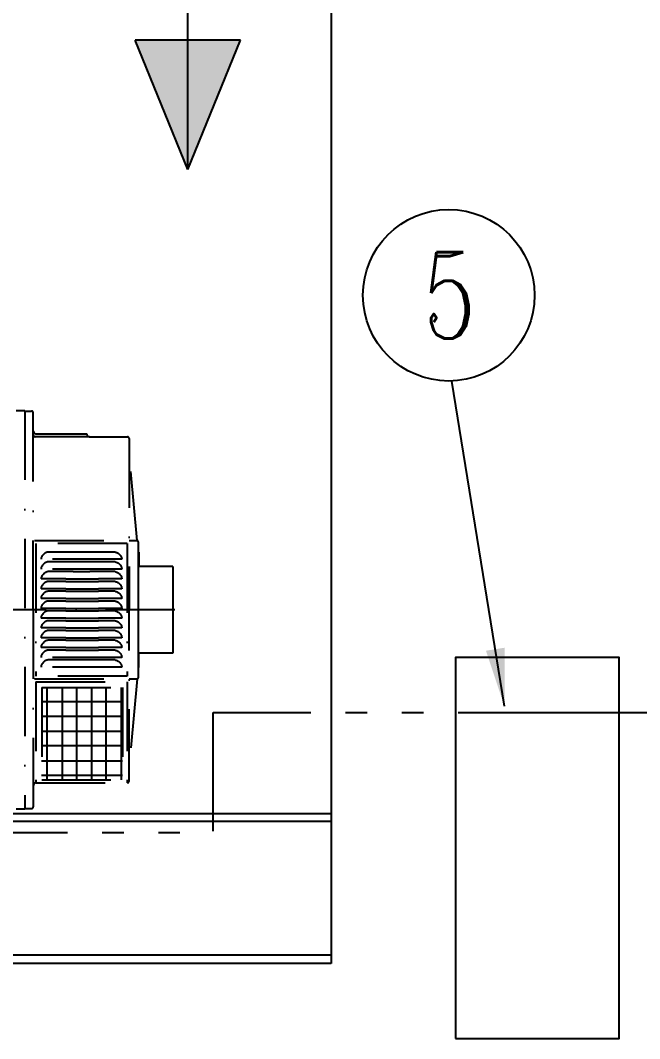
# Model space of a CAD drawing. Extents: x 33214 to 95067, y 8279 to 51908.
# Drawn here: x 44972 to 46046, y 43371 to 45136 of the extents above; entities that cross this region are included whole.
import ezdxf
from ezdxf.enums import TextEntityAlignment as Align

# ---------------------------------------------------------------- set-up
doc = ezdxf.new("R2010")
doc.units = 0
doc.header["$LTSCALE"] = 300
doc.header["$MEASUREMENT"] = 0
for name, pattern in [('DIVIDE2', [0.625, 0.25, -0.125, 0, -0.125, 0, -0.125]), ('PHANTOM', [2.1, 1.25, -0.2, 0.125, -0.2, 0.125, -0.2]), ('SNT-025', [0.74, 0.4, -0.17, 0, -0.17])]:
    doc.linetypes.add(name, pattern=pattern)
for name, color, linetype in [('CO1', 1, 'CONTINUOUS'), ('INNERG-LMEK0', 2, 'CONTINUOUS'), ('KOMP', 1, 'CONTINUOUS'), ('M0CO2', 2, 'CONTINUOUS'), ('OBRYS', 6, 'CONTINUOUS'), ('POSNR', 2, 'CONTINUOUS'), ('Poz', 1, 'CONTINUOUS'), ('S0CO1', 1, 'CONTINUOUS'), ('S0PH1', 1, 'PHANTOM'), ('S0TX1', 1, 'CONTINUOUS')]:
    doc.layers.add(name, color=color, linetype=linetype)
doc.styles.add('LIT2_5', font='Romanc.shx', dxfattribs={"width": 0.85})
doc.styles.get("Standard").update_dxf_attribs({"font": 'txt.shx', "height": 100})
doc.dimstyles.get("Standard").update_dxf_attribs({"dimscale": 100, "dimtxt": 100, "dimasz": 1, "dimexe": 0.05, "dimexo": 0.05, "dimgap": 0.5, "dimtad": 1, "dimdec": 0, "dimdsep": 46, "dimtxsty": 'STANDARD', "dimcen": 1.5, "dimclrd": 1, "dimclre": 1, "dimclrt": 2, "dimadec": 0, "dimazin": 0, "dimtfac": 1, "dimtdec": 0, "dimtmove": 2, "dimatfit": 3, "dimfxl": 1, "dimtolj": 1, "dimarcsym": 0})

# ---------------------------------------------------------------- blocks, each defined once
blk = doc.blocks.new('POS')
at = {"layer": 'POSNR'}
blk.add_circle((0, 0), 148.7, dxfattribs=at)
at = {"layer": 'S0TX1', "linetype": 'Continuous', "style": 'LIT2_5', "width": 0.723514}
blk.add_attdef('POS', text='', height=150, dxfattribs=at).set_placement((1.8, -75.1), align=Align.CENTER)
blk = doc.blocks.new('FUNDAM2')
at = {"layer": 'INNERG-LMEK0'}
for p, q in [((454.1, 1307.5), (6766.8, 1307.5)), ((6766.8, 1307.5), (6766.8, 657.5)), ((6766.8, 1272.5), (-1608.2, 1272.5)), ((6766.8, 692.5), (86, 692.5))]:
    blk.add_line(p, q, dxfattribs=at)
blk.add_lwpolyline([(6754.3, 657.5), (-1595.7, 657.5)], dxfattribs=at)
blk = doc.blocks.new('*X56')
at = {"layer": 'OBRYS', "color": 0}
for p, q in [((194.603058, 147.487442), (194.603058, 163.487442)), ((197.163055, 163.487442), (197.163055, 147.487442)), ((199.723068, 147.487442), (199.723068, 163.487442)), ((202.283066, 163.487442), (202.283066, 147.487442)), ((204.843063, 147.487442), (204.843063, 163.487442)), ((207.403061, 163.487442), (207.403061, 147.487442)), ((193.633057, 161.067444), (207.633057, 161.067444)), ((207.633057, 158.507446), (193.633057, 158.507446)), ((193.633057, 155.947449), (207.633057, 155.947449)), ((207.633057, 153.387451), (193.633057, 153.387451)), ((193.633057, 150.827454), (207.633057, 150.827454)), ((207.633057, 148.267441), (193.633057, 148.267441))]:
    blk.add_line(p, q, dxfattribs=at)
blk = doc.blocks.new('KS_1', base_point=(205.907188, 186.742745))
at = {"layer": 'OBRYS'}
blk.add_lwpolyline([(206.367996, 187.002258), (206.440979, 186.982162), (206.513794, 186.960999), (206.586304, 186.937759), (206.65834, 186.911377), (206.729752, 186.880798), (206.729752, 186.880798), (206.800369, 186.8452), (206.869751, 186.804459), (206.937439, 186.758774), (207.002975, 186.708206), (207.065872, 186.652908), (207.065872, 186.652908), (207.125809, 186.593185), (207.182617, 186.529907), (207.236267, 186.464233), (207.286697, 186.397232), (207.333923, 186.330017), (207.333923, 186.330017), (207.377975, 186.263428), (207.419388, 186.197525), (207.458862, 186.132141), (207.497009, 186.067139), (207.5345, 185.742737)], dxfattribs=at)
blk = doc.blocks.new('KS_2', base_point=(194.240199, 186.742745))
at = {"layer": 'OBRYS'}
blk.add_lwpolyline([(194.701004, 187.002258), (194.628036, 186.982162), (194.555222, 186.960999), (194.482727, 186.937759), (194.41066, 186.911377), (194.339249, 186.880798), (194.339249, 186.880798), (194.268631, 186.8452), (194.199265, 186.804459), (194.131577, 186.758774), (194.06604, 186.708206), (194.003128, 186.652908), (194.003128, 186.652908), (193.943192, 186.593185), (193.886398, 186.529907), (193.832748, 186.464233), (193.782303, 186.397232), (193.735092, 186.330017), (193.735092, 186.330017), (193.69104, 186.263428), (193.649612, 186.197525), (193.610153, 186.132141), (193.572006, 186.067139), (193.5345, 185.742737)], dxfattribs=at)
blk = doc.blocks.new('KS_3', base_point=(205.907188, 178.242745))
at = {"layer": 'OBRYS'}
blk.add_lwpolyline([(206.367996, 178.502258), (206.440979, 178.482162), (206.513794, 178.460999), (206.586304, 178.437759), (206.65834, 178.411377), (206.729752, 178.380798), (206.729752, 178.380798), (206.800369, 178.3452), (206.869751, 178.304459), (206.937439, 178.258774), (207.002975, 178.208206), (207.065872, 178.152908), (207.065872, 178.152908), (207.125809, 178.093185), (207.182617, 178.029907), (207.236267, 177.964233), (207.286697, 177.897232), (207.333923, 177.830017), (207.333923, 177.830017), (207.377975, 177.763428), (207.419388, 177.697525), (207.458862, 177.632141), (207.497009, 177.567139), (207.5345, 177.242737)], dxfattribs=at)
blk = doc.blocks.new('KS_4', base_point=(194.240199, 178.242745))
at = {"layer": 'OBRYS'}
blk.add_lwpolyline([(194.701004, 178.502258), (194.628036, 178.482162), (194.555222, 178.460999), (194.482727, 178.437759), (194.41066, 178.411377), (194.339249, 178.380798), (194.339249, 178.380798), (194.268631, 178.3452), (194.199265, 178.304459), (194.131577, 178.258774), (194.06604, 178.208206), (194.003128, 178.152908), (194.003128, 178.152908), (193.943192, 178.093185), (193.886398, 178.029907), (193.832748, 177.964233), (193.782303, 177.897232), (193.735092, 177.830017), (193.735092, 177.830017), (193.69104, 177.763428), (193.649612, 177.697525), (193.610153, 177.632141), (193.572006, 177.567139), (193.5345, 177.242737)], dxfattribs=at)
blk = doc.blocks.new('KS_5', base_point=(205.907188, 185.042745))
at = {"layer": 'OBRYS'}
blk.add_lwpolyline([(206.367996, 185.302261), (206.440979, 185.282166), (206.513794, 185.261002), (206.586304, 185.237747), (206.65834, 185.211365), (206.729752, 185.180786), (206.729752, 185.180786), (206.800369, 185.145203), (206.869751, 185.104477), (206.937439, 185.058777), (207.002975, 185.008224), (207.065872, 184.952927), (207.065872, 184.952927), (207.125809, 184.893188), (207.182617, 184.82991), (207.236267, 184.764236), (207.286697, 184.69725), (207.333923, 184.630005), (207.333923, 184.630005), (207.377975, 184.563416), (207.419388, 184.497543), (207.458862, 184.432144), (207.497009, 184.367126), (207.5345, 184.042725)], dxfattribs=at)
blk = doc.blocks.new('KS_6', base_point=(194.240199, 185.042745))
at = {"layer": 'OBRYS'}
blk.add_lwpolyline([(194.701004, 185.302261), (194.628036, 185.282166), (194.555222, 185.261002), (194.482727, 185.237747), (194.41066, 185.211365), (194.339249, 185.180786), (194.339249, 185.180786), (194.268631, 185.145203), (194.199265, 185.104477), (194.131577, 185.058777), (194.06604, 185.008224), (194.003128, 184.952927), (194.003128, 184.952927), (193.943192, 184.893188), (193.886398, 184.82991), (193.832748, 184.764236), (193.782303, 184.69725), (193.735092, 184.630005), (193.735092, 184.630005), (193.69104, 184.563416), (193.649612, 184.497543), (193.610153, 184.432144), (193.572006, 184.367126), (193.5345, 184.042725)], dxfattribs=at)
blk = doc.blocks.new('KS_7', base_point=(205.907188, 183.342745))
at = {"layer": 'OBRYS'}
blk.add_lwpolyline([(206.367996, 183.60228), (206.440979, 183.582153), (206.513794, 183.56102), (206.586304, 183.537766), (206.65834, 183.511368), (206.729752, 183.480789), (206.729752, 183.480789), (206.800369, 183.44519), (206.869751, 183.40448), (206.937439, 183.358765), (207.002975, 183.308228), (207.065872, 183.25293), (207.065872, 183.25293), (207.125809, 183.193176), (207.182617, 183.129929), (207.236267, 183.064255), (207.286697, 182.997253), (207.333923, 182.929993), (207.333923, 182.929993), (207.377975, 182.863419), (207.419388, 182.797531), (207.458862, 182.732162), (207.497009, 182.667114), (207.5345, 182.342728)], dxfattribs=at)
blk = doc.blocks.new('KS_8', base_point=(194.240199, 183.342745))
at = {"layer": 'OBRYS'}
blk.add_lwpolyline([(194.701004, 183.60228), (194.628036, 183.582153), (194.555222, 183.56102), (194.482727, 183.537766), (194.41066, 183.511368), (194.339249, 183.480789), (194.339249, 183.480789), (194.268631, 183.44519), (194.199265, 183.40448), (194.131577, 183.358765), (194.06604, 183.308228), (194.003128, 183.25293), (194.003128, 183.25293), (193.943192, 183.193176), (193.886398, 183.129929), (193.832748, 183.064255), (193.782303, 182.997253), (193.735092, 182.929993), (193.735092, 182.929993), (193.69104, 182.863419), (193.649612, 182.797531), (193.610153, 182.732162), (193.572006, 182.667114), (193.5345, 182.342728)], dxfattribs=at)
blk = doc.blocks.new('KS_9', base_point=(205.907188, 181.642745))
at = {"layer": 'OBRYS'}
blk.add_lwpolyline([(206.367996, 181.902283), (206.440979, 181.882156), (206.513794, 181.861008), (206.586304, 181.837769), (206.65834, 181.811386), (206.729752, 181.780807), (206.729752, 181.780807), (206.800369, 181.745178), (206.869751, 181.704468), (206.937439, 181.658768), (207.002975, 181.608215), (207.065872, 181.552917), (207.065872, 181.552917), (207.125809, 181.493164), (207.182617, 181.429932), (207.236267, 181.364258), (207.286697, 181.297241), (207.333923, 181.229996), (207.333923, 181.229996), (207.377975, 181.163437), (207.419388, 181.097534), (207.458862, 181.032166), (207.497009, 180.967117), (207.5345, 180.642746)], dxfattribs=at)
blk = doc.blocks.new('KS_10', base_point=(194.240199, 181.642745))
at = {"layer": 'OBRYS'}
blk.add_lwpolyline([(194.701004, 181.902283), (194.628036, 181.882156), (194.555222, 181.861008), (194.482727, 181.837769), (194.41066, 181.811386), (194.339249, 181.780807), (194.339249, 181.780807), (194.268631, 181.745178), (194.199265, 181.704468), (194.131577, 181.658768), (194.06604, 181.608215), (194.003128, 181.552917), (194.003128, 181.552917), (193.943192, 181.493164), (193.886398, 181.429932), (193.832748, 181.364258), (193.782303, 181.297241), (193.735092, 181.229996), (193.735092, 181.229996), (193.69104, 181.163437), (193.649612, 181.097534), (193.610153, 181.032166), (193.572006, 180.967117), (193.5345, 180.642746)], dxfattribs=at)
blk = doc.blocks.new('KS_11', base_point=(205.907188, 179.942745))
at = {"layer": 'OBRYS'}
blk.add_lwpolyline([(206.367996, 180.202271), (206.440979, 180.182175), (206.513794, 180.161011), (206.586304, 180.137756), (206.65834, 180.111374), (206.729752, 180.080811), (206.729752, 180.080811), (206.800369, 180.045181), (206.869751, 180.004471), (206.937439, 179.958786), (207.002975, 179.908203), (207.065872, 179.852905), (207.065872, 179.852905), (207.125809, 179.793167), (207.182617, 179.729919), (207.236267, 179.664246), (207.286697, 179.597229), (207.333923, 179.530014), (207.333923, 179.530014), (207.377975, 179.463425), (207.419388, 179.397522), (207.458862, 179.332153), (207.497009, 179.267136), (207.5345, 178.942749)], dxfattribs=at)
blk = doc.blocks.new('KS_12', base_point=(194.240199, 179.942745))
at = {"layer": 'OBRYS'}
blk.add_lwpolyline([(194.701004, 180.202271), (194.628036, 180.182175), (194.555222, 180.161011), (194.482727, 180.137756), (194.41066, 180.111374), (194.339249, 180.080811), (194.339249, 180.080811), (194.268631, 180.045181), (194.199265, 180.004471), (194.131577, 179.958786), (194.06604, 179.908203), (194.003128, 179.852905), (194.003128, 179.852905), (193.943192, 179.793167), (193.886398, 179.729919), (193.832748, 179.664246), (193.782303, 179.597229), (193.735092, 179.530014), (193.735092, 179.530014), (193.69104, 179.463425), (193.649612, 179.397522), (193.610153, 179.332153), (193.572006, 179.267136), (193.5345, 178.942749)], dxfattribs=at)
blk = doc.blocks.new('KS_13', base_point=(205.907188, 176.542745))
at = {"layer": 'OBRYS'}
blk.add_lwpolyline([(206.367996, 176.802261), (206.440979, 176.782166), (206.513794, 176.761002), (206.586304, 176.737747), (206.65834, 176.711365), (206.729752, 176.680786), (206.729752, 176.680786), (206.800369, 176.645203), (206.869751, 176.604477), (206.937439, 176.558777), (207.002975, 176.508224), (207.065872, 176.452927), (207.065872, 176.452927), (207.125809, 176.393188), (207.182617, 176.32991), (207.236267, 176.264236), (207.286697, 176.19725), (207.333923, 176.130005), (207.333923, 176.130005), (207.377975, 176.063416), (207.419388, 175.997543), (207.458862, 175.932144), (207.497009, 175.867126), (207.5345, 175.542725)], dxfattribs=at)
blk = doc.blocks.new('KS_14', base_point=(194.240199, 176.542745))
at = {"layer": 'OBRYS'}
blk.add_lwpolyline([(194.701004, 176.802261), (194.628036, 176.782166), (194.555222, 176.761002), (194.482727, 176.737747), (194.41066, 176.711365), (194.339249, 176.680786), (194.339249, 176.680786), (194.268631, 176.645203), (194.199265, 176.604477), (194.131577, 176.558777), (194.06604, 176.508224), (194.003128, 176.452927), (194.003128, 176.452927), (193.943192, 176.393188), (193.886398, 176.32991), (193.832748, 176.264236), (193.782303, 176.19725), (193.735092, 176.130005), (193.735092, 176.130005), (193.69104, 176.063416), (193.649612, 175.997543), (193.610153, 175.932144), (193.572006, 175.867126), (193.5345, 175.542725)], dxfattribs=at)
blk = doc.blocks.new('KS_15', base_point=(205.907188, 174.842745))
at = {"layer": 'OBRYS'}
blk.add_lwpolyline([(206.367996, 175.10228), (206.440979, 175.082153), (206.513794, 175.06102), (206.586304, 175.037766), (206.65834, 175.011368), (206.729752, 174.980789), (206.729752, 174.980789), (206.800369, 174.94519), (206.869751, 174.90448), (206.937439, 174.858765), (207.002975, 174.808228), (207.065872, 174.75293), (207.065872, 174.75293), (207.125809, 174.693176), (207.182617, 174.629929), (207.236267, 174.564255), (207.286697, 174.497253), (207.333923, 174.429993), (207.333923, 174.429993), (207.377975, 174.363419), (207.419388, 174.297531), (207.458862, 174.232162), (207.497009, 174.167114), (207.5345, 173.842728)], dxfattribs=at)
blk = doc.blocks.new('KS_16', base_point=(194.240199, 174.842745))
at = {"layer": 'OBRYS'}
blk.add_lwpolyline([(194.701004, 175.10228), (194.628036, 175.082153), (194.555222, 175.06102), (194.482727, 175.037766), (194.41066, 175.011368), (194.339249, 174.980789), (194.339249, 174.980789), (194.268631, 174.94519), (194.199265, 174.90448), (194.131577, 174.858765), (194.06604, 174.808228), (194.003128, 174.75293), (194.003128, 174.75293), (193.943192, 174.693176), (193.886398, 174.629929), (193.832748, 174.564255), (193.782303, 174.497253), (193.735092, 174.429993), (193.735092, 174.429993), (193.69104, 174.363419), (193.649612, 174.297531), (193.610153, 174.232162), (193.572006, 174.167114), (193.5345, 173.842728)], dxfattribs=at)
blk = doc.blocks.new('KS_17', base_point=(205.907188, 173.142745))
at = {"layer": 'OBRYS'}
blk.add_lwpolyline([(206.367996, 173.402283), (206.440979, 173.382156), (206.513794, 173.361008), (206.586304, 173.337769), (206.65834, 173.311386), (206.729752, 173.280807), (206.729752, 173.280807), (206.800369, 173.245178), (206.869751, 173.204468), (206.937439, 173.158768), (207.002975, 173.108215), (207.065872, 173.052917), (207.065872, 173.052917), (207.125809, 172.993164), (207.182617, 172.929932), (207.236267, 172.864258), (207.286697, 172.797241), (207.333923, 172.729996), (207.333923, 172.729996), (207.377975, 172.663437), (207.419388, 172.597534), (207.458862, 172.532166), (207.497009, 172.467117), (207.5345, 172.142746)], dxfattribs=at)
blk = doc.blocks.new('KS_18', base_point=(194.240199, 173.142745))
at = {"layer": 'OBRYS'}
blk.add_lwpolyline([(194.701004, 173.402283), (194.628036, 173.382156), (194.555222, 173.361008), (194.482727, 173.337769), (194.41066, 173.311386), (194.339249, 173.280807), (194.339249, 173.280807), (194.268631, 173.245178), (194.199265, 173.204468), (194.131577, 173.158768), (194.06604, 173.108215), (194.003128, 173.052917), (194.003128, 173.052917), (193.943192, 172.993164), (193.886398, 172.929932), (193.832748, 172.864258), (193.782303, 172.797241), (193.735092, 172.729996), (193.735092, 172.729996), (193.69104, 172.663437), (193.649612, 172.597534), (193.610153, 172.532166), (193.572006, 172.467117), (193.5345, 172.142746)], dxfattribs=at)
blk = doc.blocks.new('KS_19', base_point=(205.907188, 171.442745))
at = {"layer": 'OBRYS'}
blk.add_lwpolyline([(206.367996, 171.702271), (206.440979, 171.682175), (206.513794, 171.661011), (206.586304, 171.637756), (206.65834, 171.611374), (206.729752, 171.580811), (206.729752, 171.580811), (206.800369, 171.545181), (206.869751, 171.504471), (206.937439, 171.458786), (207.002975, 171.408203), (207.065872, 171.352905), (207.065872, 171.352905), (207.125809, 171.293167), (207.182617, 171.229919), (207.236267, 171.164246), (207.286697, 171.097229), (207.333923, 171.030014), (207.333923, 171.030014), (207.377975, 170.963425), (207.419388, 170.897522), (207.458862, 170.832153), (207.497009, 170.767136), (207.5345, 170.442749)], dxfattribs=at)
blk = doc.blocks.new('KS_20', base_point=(194.240199, 171.442745))
at = {"layer": 'OBRYS'}
blk.add_lwpolyline([(194.701004, 171.702271), (194.628036, 171.682175), (194.555222, 171.661011), (194.482727, 171.637756), (194.41066, 171.611374), (194.339249, 171.580811), (194.339249, 171.580811), (194.268631, 171.545181), (194.199265, 171.504471), (194.131577, 171.458786), (194.06604, 171.408203), (194.003128, 171.352905), (194.003128, 171.352905), (193.943192, 171.293167), (193.886398, 171.229919), (193.832748, 171.164246), (193.782303, 171.097229), (193.735092, 171.030014), (193.735092, 171.030014), (193.69104, 170.963425), (193.649612, 170.897522), (193.610153, 170.832153), (193.572006, 170.767136), (193.5345, 170.442749)], dxfattribs=at)
blk = doc.blocks.new('KS_21', base_point=(205.907188, 169.742745))
at = {"layer": 'OBRYS'}
blk.add_lwpolyline([(206.367996, 170.002258), (206.440979, 169.982162), (206.513794, 169.960999), (206.586304, 169.937759), (206.65834, 169.911377), (206.729752, 169.880798), (206.729752, 169.880798), (206.800369, 169.8452), (206.869751, 169.804459), (206.937439, 169.758774), (207.002975, 169.708206), (207.065872, 169.652908), (207.065872, 169.652908), (207.125809, 169.593185), (207.182617, 169.529907), (207.236267, 169.464233), (207.286697, 169.397232), (207.333923, 169.330017), (207.333923, 169.330017), (207.377975, 169.263428), (207.419388, 169.197525), (207.458862, 169.132141), (207.497009, 169.067139), (207.5345, 168.742737)], dxfattribs=at)
blk = doc.blocks.new('KS_22', base_point=(194.240199, 169.742745))
at = {"layer": 'OBRYS'}
blk.add_lwpolyline([(194.701004, 170.002258), (194.628036, 169.982162), (194.555222, 169.960999), (194.482727, 169.937759), (194.41066, 169.911377), (194.339249, 169.880798), (194.339249, 169.880798), (194.268631, 169.8452), (194.199265, 169.804459), (194.131577, 169.758774), (194.06604, 169.708206), (194.003128, 169.652908), (194.003128, 169.652908), (193.943192, 169.593185), (193.886398, 169.529907), (193.832748, 169.464233), (193.782303, 169.397232), (193.735092, 169.330017), (193.735092, 169.330017), (193.69104, 169.263428), (193.649612, 169.197525), (193.610153, 169.132141), (193.572006, 169.067139), (193.5345, 168.742737)], dxfattribs=at)
blk = doc.blocks.new('KS_23', base_point=(205.907188, 168.042745))
at = {"layer": 'OBRYS'}
blk.add_lwpolyline([(206.367996, 168.302261), (206.440979, 168.282166), (206.513794, 168.261002), (206.586304, 168.237747), (206.65834, 168.211365), (206.729752, 168.180786), (206.729752, 168.180786), (206.800369, 168.145203), (206.869751, 168.104477), (206.937439, 168.058777), (207.002975, 168.008224), (207.065872, 167.952927), (207.065872, 167.952927), (207.125809, 167.893188), (207.182617, 167.82991), (207.236267, 167.764236), (207.286697, 167.69725), (207.333923, 167.630005), (207.333923, 167.630005), (207.377975, 167.563416), (207.419388, 167.497543), (207.458862, 167.432144), (207.497009, 167.367126), (207.5345, 167.042725)], dxfattribs=at)
blk = doc.blocks.new('KS_24', base_point=(194.240199, 168.042745))
at = {"layer": 'OBRYS'}
blk.add_lwpolyline([(194.701004, 168.302261), (194.628036, 168.282166), (194.555222, 168.261002), (194.482727, 168.237747), (194.41066, 168.211365), (194.339249, 168.180786), (194.339249, 168.180786), (194.268631, 168.145203), (194.199265, 168.104477), (194.131577, 168.058777), (194.06604, 168.008224), (194.003128, 167.952927), (194.003128, 167.952927), (193.943192, 167.893188), (193.886398, 167.82991), (193.832748, 167.764236), (193.782303, 167.69725), (193.735092, 167.630005), (193.735092, 167.630005), (193.69104, 167.563416), (193.649612, 167.497543), (193.610153, 167.432144), (193.572006, 167.367126), (193.5345, 167.042725)], dxfattribs=at)
blk = doc.blocks.new('KS_25', base_point=(194.240199, 168.042745))
at = {"layer": 'OBRYS'}
blk.add_lwpolyline([(194.701004, 168.302261), (194.628036, 168.282166), (194.555222, 168.261002), (194.482727, 168.237747), (194.41066, 168.211365), (194.339249, 168.180786), (194.339249, 168.180786), (194.268631, 168.145203), (194.199265, 168.104477), (194.131577, 168.058777), (194.06604, 168.008224), (194.003128, 167.952927), (194.003128, 167.952927), (193.943192, 167.893188), (193.886398, 167.82991), (193.832748, 167.764236), (193.782303, 167.69725), (193.735092, 167.630005), (193.735092, 167.630005), (193.69104, 167.563416), (193.649612, 167.497543), (193.610153, 167.432144), (193.572006, 167.367126), (193.5345, 167.042725)], dxfattribs=at)
blk = doc.blocks.new('KS_26', base_point=(205.907188, 168.042745))
at = {"layer": 'OBRYS'}
blk.add_lwpolyline([(206.367996, 168.302261), (206.440979, 168.282166), (206.513794, 168.261002), (206.586304, 168.237747), (206.65834, 168.211365), (206.729752, 168.180786), (206.729752, 168.180786), (206.800369, 168.145203), (206.869751, 168.104477), (206.937439, 168.058777), (207.002975, 168.008224), (207.065872, 167.952927), (207.065872, 167.952927), (207.125809, 167.893188), (207.182617, 167.82991), (207.236267, 167.764236), (207.286697, 167.69725), (207.333923, 167.630005), (207.333923, 167.630005), (207.377975, 167.563416), (207.419388, 167.497543), (207.458862, 167.432144), (207.497009, 167.367126), (207.5345, 167.042725)], dxfattribs=at)
blk = doc.blocks.new('KS_27', base_point=(194.240199, 169.742745))
at = {"layer": 'OBRYS'}
blk.add_lwpolyline([(194.701004, 170.002258), (194.628036, 169.982162), (194.555222, 169.960999), (194.482727, 169.937759), (194.41066, 169.911377), (194.339249, 169.880798), (194.339249, 169.880798), (194.268631, 169.8452), (194.199265, 169.804459), (194.131577, 169.758774), (194.06604, 169.708206), (194.003128, 169.652908), (194.003128, 169.652908), (193.943192, 169.593185), (193.886398, 169.529907), (193.832748, 169.464233), (193.782303, 169.397232), (193.735092, 169.330017), (193.735092, 169.330017), (193.69104, 169.263428), (193.649612, 169.197525), (193.610153, 169.132141), (193.572006, 169.067139), (193.5345, 168.742737)], dxfattribs=at)
blk = doc.blocks.new('KS_28', base_point=(205.907188, 169.742745))
at = {"layer": 'OBRYS'}
blk.add_lwpolyline([(206.367996, 170.002258), (206.440979, 169.982162), (206.513794, 169.960999), (206.586304, 169.937759), (206.65834, 169.911377), (206.729752, 169.880798), (206.729752, 169.880798), (206.800369, 169.8452), (206.869751, 169.804459), (206.937439, 169.758774), (207.002975, 169.708206), (207.065872, 169.652908), (207.065872, 169.652908), (207.125809, 169.593185), (207.182617, 169.529907), (207.236267, 169.464233), (207.286697, 169.397232), (207.333923, 169.330017), (207.333923, 169.330017), (207.377975, 169.263428), (207.419388, 169.197525), (207.458862, 169.132141), (207.497009, 169.067139), (207.5345, 168.742737)], dxfattribs=at)
blk = doc.blocks.new('KS_29', base_point=(194.240199, 171.442745))
at = {"layer": 'OBRYS'}
blk.add_lwpolyline([(194.701004, 171.702271), (194.628036, 171.682175), (194.555222, 171.661011), (194.482727, 171.637756), (194.41066, 171.611374), (194.339249, 171.580811), (194.339249, 171.580811), (194.268631, 171.545181), (194.199265, 171.504471), (194.131577, 171.458786), (194.06604, 171.408203), (194.003128, 171.352905), (194.003128, 171.352905), (193.943192, 171.293167), (193.886398, 171.229919), (193.832748, 171.164246), (193.782303, 171.097229), (193.735092, 171.030014), (193.735092, 171.030014), (193.69104, 170.963425), (193.649612, 170.897522), (193.610153, 170.832153), (193.572006, 170.767136), (193.5345, 170.442749)], dxfattribs=at)
blk = doc.blocks.new('KS_30', base_point=(205.907188, 171.442745))
at = {"layer": 'OBRYS'}
blk.add_lwpolyline([(206.367996, 171.702271), (206.440979, 171.682175), (206.513794, 171.661011), (206.586304, 171.637756), (206.65834, 171.611374), (206.729752, 171.580811), (206.729752, 171.580811), (206.800369, 171.545181), (206.869751, 171.504471), (206.937439, 171.458786), (207.002975, 171.408203), (207.065872, 171.352905), (207.065872, 171.352905), (207.125809, 171.293167), (207.182617, 171.229919), (207.236267, 171.164246), (207.286697, 171.097229), (207.333923, 171.030014), (207.333923, 171.030014), (207.377975, 170.963425), (207.419388, 170.897522), (207.458862, 170.832153), (207.497009, 170.767136), (207.5345, 170.442749)], dxfattribs=at)
blk = doc.blocks.new('KS_31', base_point=(194.240199, 173.142745))
at = {"layer": 'OBRYS'}
blk.add_lwpolyline([(194.701004, 173.402283), (194.628036, 173.382156), (194.555222, 173.361008), (194.482727, 173.337769), (194.41066, 173.311386), (194.339249, 173.280807), (194.339249, 173.280807), (194.268631, 173.245178), (194.199265, 173.204468), (194.131577, 173.158768), (194.06604, 173.108215), (194.003128, 173.052917), (194.003128, 173.052917), (193.943192, 172.993164), (193.886398, 172.929932), (193.832748, 172.864258), (193.782303, 172.797241), (193.735092, 172.729996), (193.735092, 172.729996), (193.69104, 172.663437), (193.649612, 172.597534), (193.610153, 172.532166), (193.572006, 172.467117), (193.5345, 172.142746)], dxfattribs=at)
blk = doc.blocks.new('KS_32', base_point=(205.907188, 173.142745))
at = {"layer": 'OBRYS'}
blk.add_lwpolyline([(206.367996, 173.402283), (206.440979, 173.382156), (206.513794, 173.361008), (206.586304, 173.337769), (206.65834, 173.311386), (206.729752, 173.280807), (206.729752, 173.280807), (206.800369, 173.245178), (206.869751, 173.204468), (206.937439, 173.158768), (207.002975, 173.108215), (207.065872, 173.052917), (207.065872, 173.052917), (207.125809, 172.993164), (207.182617, 172.929932), (207.236267, 172.864258), (207.286697, 172.797241), (207.333923, 172.729996), (207.333923, 172.729996), (207.377975, 172.663437), (207.419388, 172.597534), (207.458862, 172.532166), (207.497009, 172.467117), (207.5345, 172.142746)], dxfattribs=at)
blk = doc.blocks.new('KS_33', base_point=(194.240199, 174.842745))
at = {"layer": 'OBRYS'}
blk.add_lwpolyline([(194.701004, 175.10228), (194.628036, 175.082153), (194.555222, 175.06102), (194.482727, 175.037766), (194.41066, 175.011368), (194.339249, 174.980789), (194.339249, 174.980789), (194.268631, 174.94519), (194.199265, 174.90448), (194.131577, 174.858765), (194.06604, 174.808228), (194.003128, 174.75293), (194.003128, 174.75293), (193.943192, 174.693176), (193.886398, 174.629929), (193.832748, 174.564255), (193.782303, 174.497253), (193.735092, 174.429993), (193.735092, 174.429993), (193.69104, 174.363419), (193.649612, 174.297531), (193.610153, 174.232162), (193.572006, 174.167114), (193.5345, 173.842728)], dxfattribs=at)
blk = doc.blocks.new('KS_34', base_point=(205.907188, 174.842745))
at = {"layer": 'OBRYS'}
blk.add_lwpolyline([(206.367996, 175.10228), (206.440979, 175.082153), (206.513794, 175.06102), (206.586304, 175.037766), (206.65834, 175.011368), (206.729752, 174.980789), (206.729752, 174.980789), (206.800369, 174.94519), (206.869751, 174.90448), (206.937439, 174.858765), (207.002975, 174.808228), (207.065872, 174.75293), (207.065872, 174.75293), (207.125809, 174.693176), (207.182617, 174.629929), (207.236267, 174.564255), (207.286697, 174.497253), (207.333923, 174.429993), (207.333923, 174.429993), (207.377975, 174.363419), (207.419388, 174.297531), (207.458862, 174.232162), (207.497009, 174.167114), (207.5345, 173.842728)], dxfattribs=at)
blk = doc.blocks.new('KS_35', base_point=(194.240199, 176.542745))
at = {"layer": 'OBRYS'}
blk.add_lwpolyline([(194.701004, 176.802261), (194.628036, 176.782166), (194.555222, 176.761002), (194.482727, 176.737747), (194.41066, 176.711365), (194.339249, 176.680786), (194.339249, 176.680786), (194.268631, 176.645203), (194.199265, 176.604477), (194.131577, 176.558777), (194.06604, 176.508224), (194.003128, 176.452927), (194.003128, 176.452927), (193.943192, 176.393188), (193.886398, 176.32991), (193.832748, 176.264236), (193.782303, 176.19725), (193.735092, 176.130005), (193.735092, 176.130005), (193.69104, 176.063416), (193.649612, 175.997543), (193.610153, 175.932144), (193.572006, 175.867126), (193.5345, 175.542725)], dxfattribs=at)
blk = doc.blocks.new('KS_36', base_point=(205.907188, 176.542745))
at = {"layer": 'OBRYS'}
blk.add_lwpolyline([(206.367996, 176.802261), (206.440979, 176.782166), (206.513794, 176.761002), (206.586304, 176.737747), (206.65834, 176.711365), (206.729752, 176.680786), (206.729752, 176.680786), (206.800369, 176.645203), (206.869751, 176.604477), (206.937439, 176.558777), (207.002975, 176.508224), (207.065872, 176.452927), (207.065872, 176.452927), (207.125809, 176.393188), (207.182617, 176.32991), (207.236267, 176.264236), (207.286697, 176.19725), (207.333923, 176.130005), (207.333923, 176.130005), (207.377975, 176.063416), (207.419388, 175.997543), (207.458862, 175.932144), (207.497009, 175.867126), (207.5345, 175.542725)], dxfattribs=at)
blk = doc.blocks.new('KS_37', base_point=(194.240199, 179.942745))
at = {"layer": 'OBRYS'}
blk.add_lwpolyline([(194.701004, 180.202271), (194.628036, 180.182175), (194.555222, 180.161011), (194.482727, 180.137756), (194.41066, 180.111374), (194.339249, 180.080811), (194.339249, 180.080811), (194.268631, 180.045181), (194.199265, 180.004471), (194.131577, 179.958786), (194.06604, 179.908203), (194.003128, 179.852905), (194.003128, 179.852905), (193.943192, 179.793167), (193.886398, 179.729919), (193.832748, 179.664246), (193.782303, 179.597229), (193.735092, 179.530014), (193.735092, 179.530014), (193.69104, 179.463425), (193.649612, 179.397522), (193.610153, 179.332153), (193.572006, 179.267136), (193.5345, 178.942749)], dxfattribs=at)
blk = doc.blocks.new('KS_38', base_point=(205.907188, 179.942745))
at = {"layer": 'OBRYS'}
blk.add_lwpolyline([(206.367996, 180.202271), (206.440979, 180.182175), (206.513794, 180.161011), (206.586304, 180.137756), (206.65834, 180.111374), (206.729752, 180.080811), (206.729752, 180.080811), (206.800369, 180.045181), (206.869751, 180.004471), (206.937439, 179.958786), (207.002975, 179.908203), (207.065872, 179.852905), (207.065872, 179.852905), (207.125809, 179.793167), (207.182617, 179.729919), (207.236267, 179.664246), (207.286697, 179.597229), (207.333923, 179.530014), (207.333923, 179.530014), (207.377975, 179.463425), (207.419388, 179.397522), (207.458862, 179.332153), (207.497009, 179.267136), (207.5345, 178.942749)], dxfattribs=at)
blk = doc.blocks.new('KS_39', base_point=(194.240199, 181.642745))
at = {"layer": 'OBRYS'}
blk.add_lwpolyline([(194.701004, 181.902283), (194.628036, 181.882156), (194.555222, 181.861008), (194.482727, 181.837769), (194.41066, 181.811386), (194.339249, 181.780807), (194.339249, 181.780807), (194.268631, 181.745178), (194.199265, 181.704468), (194.131577, 181.658768), (194.06604, 181.608215), (194.003128, 181.552917), (194.003128, 181.552917), (193.943192, 181.493164), (193.886398, 181.429932), (193.832748, 181.364258), (193.782303, 181.297241), (193.735092, 181.229996), (193.735092, 181.229996), (193.69104, 181.163437), (193.649612, 181.097534), (193.610153, 181.032166), (193.572006, 180.967117), (193.5345, 180.642746)], dxfattribs=at)
blk = doc.blocks.new('KS_40', base_point=(205.907188, 181.642745))
at = {"layer": 'OBRYS'}
blk.add_lwpolyline([(206.367996, 181.902283), (206.440979, 181.882156), (206.513794, 181.861008), (206.586304, 181.837769), (206.65834, 181.811386), (206.729752, 181.780807), (206.729752, 181.780807), (206.800369, 181.745178), (206.869751, 181.704468), (206.937439, 181.658768), (207.002975, 181.608215), (207.065872, 181.552917), (207.065872, 181.552917), (207.125809, 181.493164), (207.182617, 181.429932), (207.236267, 181.364258), (207.286697, 181.297241), (207.333923, 181.229996), (207.333923, 181.229996), (207.377975, 181.163437), (207.419388, 181.097534), (207.458862, 181.032166), (207.497009, 180.967117), (207.5345, 180.642746)], dxfattribs=at)
blk = doc.blocks.new('KS_41', base_point=(194.240199, 183.342745))
at = {"layer": 'OBRYS'}
blk.add_lwpolyline([(194.701004, 183.60228), (194.628036, 183.582153), (194.555222, 183.56102), (194.482727, 183.537766), (194.41066, 183.511368), (194.339249, 183.480789), (194.339249, 183.480789), (194.268631, 183.44519), (194.199265, 183.40448), (194.131577, 183.358765), (194.06604, 183.308228), (194.003128, 183.25293), (194.003128, 183.25293), (193.943192, 183.193176), (193.886398, 183.129929), (193.832748, 183.064255), (193.782303, 182.997253), (193.735092, 182.929993), (193.735092, 182.929993), (193.69104, 182.863419), (193.649612, 182.797531), (193.610153, 182.732162), (193.572006, 182.667114), (193.5345, 182.342728)], dxfattribs=at)
blk = doc.blocks.new('KS_42', base_point=(205.907188, 183.342745))
at = {"layer": 'OBRYS'}
blk.add_lwpolyline([(206.367996, 183.60228), (206.440979, 183.582153), (206.513794, 183.56102), (206.586304, 183.537766), (206.65834, 183.511368), (206.729752, 183.480789), (206.729752, 183.480789), (206.800369, 183.44519), (206.869751, 183.40448), (206.937439, 183.358765), (207.002975, 183.308228), (207.065872, 183.25293), (207.065872, 183.25293), (207.125809, 183.193176), (207.182617, 183.129929), (207.236267, 183.064255), (207.286697, 182.997253), (207.333923, 182.929993), (207.333923, 182.929993), (207.377975, 182.863419), (207.419388, 182.797531), (207.458862, 182.732162), (207.497009, 182.667114), (207.5345, 182.342728)], dxfattribs=at)
blk = doc.blocks.new('KS_43', base_point=(194.240199, 185.042745))
at = {"layer": 'OBRYS'}
blk.add_lwpolyline([(194.701004, 185.302261), (194.628036, 185.282166), (194.555222, 185.261002), (194.482727, 185.237747), (194.41066, 185.211365), (194.339249, 185.180786), (194.339249, 185.180786), (194.268631, 185.145203), (194.199265, 185.104477), (194.131577, 185.058777), (194.06604, 185.008224), (194.003128, 184.952927), (194.003128, 184.952927), (193.943192, 184.893188), (193.886398, 184.82991), (193.832748, 184.764236), (193.782303, 184.69725), (193.735092, 184.630005), (193.735092, 184.630005), (193.69104, 184.563416), (193.649612, 184.497543), (193.610153, 184.432144), (193.572006, 184.367126), (193.5345, 184.042725)], dxfattribs=at)
blk = doc.blocks.new('KS_44', base_point=(205.907188, 185.042745))
at = {"layer": 'OBRYS'}
blk.add_lwpolyline([(206.367996, 185.302261), (206.440979, 185.282166), (206.513794, 185.261002), (206.586304, 185.237747), (206.65834, 185.211365), (206.729752, 185.180786), (206.729752, 185.180786), (206.800369, 185.145203), (206.869751, 185.104477), (206.937439, 185.058777), (207.002975, 185.008224), (207.065872, 184.952927), (207.065872, 184.952927), (207.125809, 184.893188), (207.182617, 184.82991), (207.236267, 184.764236), (207.286697, 184.69725), (207.333923, 184.630005), (207.333923, 184.630005), (207.377975, 184.563416), (207.419388, 184.497543), (207.458862, 184.432144), (207.497009, 184.367126), (207.5345, 184.042725)], dxfattribs=at)
blk = doc.blocks.new('KS_45', base_point=(194.240199, 178.242745))
at = {"layer": 'OBRYS'}
blk.add_lwpolyline([(194.701004, 178.502258), (194.628036, 178.482162), (194.555222, 178.460999), (194.482727, 178.437759), (194.41066, 178.411377), (194.339249, 178.380798), (194.339249, 178.380798), (194.268631, 178.3452), (194.199265, 178.304459), (194.131577, 178.258774), (194.06604, 178.208206), (194.003128, 178.152908), (194.003128, 178.152908), (193.943192, 178.093185), (193.886398, 178.029907), (193.832748, 177.964233), (193.782303, 177.897232), (193.735092, 177.830017), (193.735092, 177.830017), (193.69104, 177.763428), (193.649612, 177.697525), (193.610153, 177.632141), (193.572006, 177.567139), (193.5345, 177.242737)], dxfattribs=at)
blk = doc.blocks.new('KS_46', base_point=(205.907188, 178.242745))
at = {"layer": 'OBRYS'}
blk.add_lwpolyline([(206.367996, 178.502258), (206.440979, 178.482162), (206.513794, 178.460999), (206.586304, 178.437759), (206.65834, 178.411377), (206.729752, 178.380798), (206.729752, 178.380798), (206.800369, 178.3452), (206.869751, 178.304459), (206.937439, 178.258774), (207.002975, 178.208206), (207.065872, 178.152908), (207.065872, 178.152908), (207.125809, 178.093185), (207.182617, 178.029907), (207.236267, 177.964233), (207.286697, 177.897232), (207.333923, 177.830017), (207.333923, 177.830017), (207.377975, 177.763428), (207.419388, 177.697525), (207.458862, 177.632141), (207.497009, 177.567139), (207.5345, 177.242737)], dxfattribs=at)
blk = doc.blocks.new('KS_47', base_point=(194.240199, 186.742745))
at = {"layer": 'OBRYS'}
blk.add_lwpolyline([(194.701004, 187.002258), (194.628036, 186.982162), (194.555222, 186.960999), (194.482727, 186.937759), (194.41066, 186.911377), (194.339249, 186.880798), (194.339249, 186.880798), (194.268631, 186.8452), (194.199265, 186.804459), (194.131577, 186.758774), (194.06604, 186.708206), (194.003128, 186.652908), (194.003128, 186.652908), (193.943192, 186.593185), (193.886398, 186.529907), (193.832748, 186.464233), (193.782303, 186.397232), (193.735092, 186.330017), (193.735092, 186.330017), (193.69104, 186.263428), (193.649612, 186.197525), (193.610153, 186.132141), (193.572006, 186.067139), (193.5345, 185.742737)], dxfattribs=at)
blk = doc.blocks.new('KS_48', base_point=(205.907188, 186.742745))
at = {"layer": 'OBRYS'}
blk.add_lwpolyline([(206.367996, 187.002258), (206.440979, 186.982162), (206.513794, 186.960999), (206.586304, 186.937759), (206.65834, 186.911377), (206.729752, 186.880798), (206.729752, 186.880798), (206.800369, 186.8452), (206.869751, 186.804459), (206.937439, 186.758774), (207.002975, 186.708206), (207.065872, 186.652908), (207.065872, 186.652908), (207.125809, 186.593185), (207.182617, 186.529907), (207.236267, 186.464233), (207.286697, 186.397232), (207.333923, 186.330017), (207.333923, 186.330017), (207.377975, 186.263428), (207.419388, 186.197525), (207.458862, 186.132141), (207.497009, 186.067139), (207.5345, 185.742737)], dxfattribs=at)

msp = doc.modelspace()

# ---------------------------------------------------------------- linework, layer by layer
at = {"layer": 'KOMP', "linetype": 'SNT-025'}
for p, q in [((44979.9, 44459.4), (44964.9, 44459.4)), ((44979.9, 44459.4), (44979.9, 43769.4)), ((44979.9, 44458.9), (44991.9, 44458.9)), ((44994.9, 44424.4), (44994.9, 44455.9)), ((44994.9, 44114.4), (44994.9, 44424.4)), ((45092.4, 44414.4), (44997.9, 44414.4)), ((44999.9, 44419.4), (45087.4, 44419.4)), ((45092.4, 44414.4), (45157.9, 44414.4)), ((45160.9, 44411.4), (45160.9, 44114.4)), ((45174.9, 44234.4), (45160.9, 44390)), ((44996.9, 44234.4), (45160.9, 44234.4)), ((44999.4, 44229.3), (44999.4, 43999.5)), ((45157.4, 44229.3), (44999.4, 44229.3)), ((44999.4, 44229.3), (44999.4, 43999.5)), ((45157.4, 44229.3), (44999.4, 44229.3)), ((45157.4, 44229.3), (44999.4, 44229.3)), ((44999.4, 44229.3), (44999.4, 43999.5)), ((45157.4, 44229.3), (44999.4, 44229.3)), ((44999.4, 44229.3), (44999.4, 43999.5)), ((45157.4, 44229.3), (45157.4, 43999.5)), ((45157.4, 44229.3), (45157.4, 43999.5)), ((45160.9, 44234.4), (45174.9, 44234.4)), ((45176.9, 44232.4), (45176.9, 44174.1)), ((45148.4, 44201.9), (45008.4, 44201.9)), ((45148.4, 44201.9), (45008.4, 44201.9)), ((45136.7, 44214.5), (45020.1, 44214.5)), ((45136.7, 44214.5), (45020.1, 44214.5)), ((45177.9, 44214.4), (45176.9, 44214.4)), ((45177.9, 44214.4), (45177.9, 44189.4)), ((45148.4, 44184.9), (45008.4, 44184.9)), ((45148.4, 44184.9), (45008.4, 44184.9)), ((45136.7, 44197.5), (45020.1, 44197.5)), ((45136.7, 44197.5), (45020.1, 44197.5)), ((45236.9, 44189.4), (45176.9, 44189.4)), ((45236.9, 44189.4), (45236.9, 44170)), ((45051.5, 44167.9), (45008.4, 44167.9)), ((45051.5, 44167.9), (45008.4, 44167.9)), ((45063.7, 44180.5), (45020.1, 44180.5)), ((45063.7, 44180.5), (45020.1, 44180.5)), ((45051.5, 44167.9), (45108, 44167.9)), ((45063.7, 44180.5), (45092.9, 44180.5)), ((45136.7, 44180.5), (45092.9, 44180.5)), ((45136.7, 44180.5), (45092.9, 44180.5)), ((45148.4, 44167.9), (45108, 44167.9)), ((45148.4, 44167.9), (45108, 44167.9)), ((45176.9, 44174.1), (45176.9, 44127)), ((45236.9, 44170), (45236.9, 44039.4)), ((45051.5, 44150.9), (45008.4, 44150.9)), ((45051.5, 44150.9), (45008.4, 44150.9)), ((45051.5, 44163.5), (45020.1, 44163.5)), ((45051.5, 44163.5), (45020.1, 44163.5)), ((45051.5, 44163.5), (45108, 44163.5)), ((45051.5, 44150.9), (45108, 44150.9)), ((45136.7, 44163.5), (45108, 44163.5)), ((45136.7, 44163.5), (45108, 44163.5)), ((45148.4, 44150.9), (45108, 44150.9)), ((45148.4, 44150.9), (45108, 44150.9)), ((45051.5, 44133.9), (45008.4, 44133.9)), ((45051.5, 44133.9), (45008.4, 44133.9)), ((45051.5, 44146.5), (45020.1, 44146.5)), ((45051.5, 44146.5), (45020.1, 44146.5)), ((45051.5, 44146.5), (45108, 44146.5)), ((45051.5, 44133.9), (45108, 44133.9)), ((45136.7, 44146.5), (45108, 44146.5)), ((45136.7, 44146.5), (45108, 44146.5)), ((45148.4, 44133.9), (45108, 44133.9)), ((45148.4, 44133.9), (45108, 44133.9)), ((45236.9, 44131.1), (45236.9, 44039.4)), ((45239.9, 44114.4), (43899.3, 44114.4)), ((44994.9, 44114.4), (44994.9, 43872.1)), ((45051.5, 44116.9), (45008.4, 44116.9)), ((45051.5, 44116.9), (45008.4, 44116.9)), ((45051.5, 44129.5), (45020.1, 44129.5)), ((45051.5, 44129.5), (45020.1, 44129.5)), ((45051.5, 44129.5), (45108, 44129.5)), ((45051.5, 44116.9), (45108, 44116.9)), ((45136.7, 44129.5), (45108, 44129.5)), ((45136.7, 44129.5), (45108, 44129.5)), ((45148.4, 44116.9), (45108, 44116.9)), ((45148.4, 44116.9), (45108, 44116.9)), ((45160.9, 43821.9), (45160.9, 44114.4)), ((45176.9, 44127), (45176.9, 44064.4)), ((45051.5, 44099.9), (45008.4, 44099.9)), ((45051.5, 44099.9), (45008.4, 44099.9)), ((45051.5, 44112.5), (45020.1, 44112.5)), ((45051.5, 44112.5), (45020.1, 44112.5)), ((45051.5, 44095.5), (45020.1, 44095.5)), ((45051.5, 44095.5), (45020.1, 44095.5)), ((45051.5, 44112.5), (45108, 44112.5)), ((45051.5, 44099.9), (45108, 44099.9)), ((45051.5, 44095.5), (45108, 44095.5)), ((45136.7, 44112.5), (45108, 44112.5)), ((45136.7, 44112.5), (45108, 44112.5)), ((45148.4, 44099.9), (45108, 44099.9)), ((45148.4, 44099.9), (45108, 44099.9)), ((45136.7, 44095.5), (45108, 44095.5)), ((45136.7, 44095.5), (45108, 44095.5)), ((45051.5, 44082.9), (45008.4, 44082.9)), ((45051.5, 44082.9), (45008.4, 44082.9)), ((45051.5, 44078.5), (45020.1, 44078.5)), ((45051.5, 44078.5), (45020.1, 44078.5)), ((45051.5, 44082.9), (45108, 44082.9)), ((45051.5, 44078.5), (45108, 44078.5)), ((45148.4, 44082.9), (45108, 44082.9)), ((45148.4, 44082.9), (45108, 44082.9)), ((45136.7, 44078.5), (45108, 44078.5)), ((45136.7, 44078.5), (45108, 44078.5)), ((45051.5, 44065.9), (45008.4, 44065.9)), ((45051.5, 44065.9), (45008.4, 44065.9)), ((45051.5, 44061.5), (45020.1, 44061.5)), ((45051.5, 44061.5), (45020.1, 44061.5)), ((45051.5, 44065.9), (45108, 44065.9)), ((45051.5, 44061.5), (45108, 44061.5)), ((45148.4, 44065.9), (45108, 44065.9)), ((45148.4, 44065.9), (45108, 44065.9)), ((45136.7, 44061.5), (45108, 44061.5)), ((45136.7, 44061.5), (45108, 44061.5)), ((45176.9, 44064.4), (45176.9, 43996.4)), ((45051.5, 44048.9), (45008.4, 44048.9)), ((45051.5, 44048.9), (45008.4, 44048.9)), ((45051.5, 44044.5), (45020.1, 44044.5)), ((45051.5, 44044.5), (45020.1, 44044.5)), ((45051.5, 44048.9), (45108, 44048.9)), ((45051.5, 44044.5), (45108, 44044.5)), ((45148.4, 44048.9), (45108, 44048.9)), ((45148.4, 44048.9), (45108, 44048.9)), ((45136.7, 44044.5), (45108, 44044.5)), ((45136.7, 44044.5), (45108, 44044.5)), ((45148.4, 44031.9), (45008.4, 44031.9)), ((45148.4, 44031.9), (45008.4, 44031.9)), ((45136.7, 44027.5), (45020.1, 44027.5)), ((45136.7, 44027.5), (45020.1, 44027.5)), ((45236.9, 44039.4), (45176.9, 44039.4)), ((45177.9, 44014.4), (45177.9, 44039.4)), ((45148.4, 44014.9), (45008.4, 44014.9)), ((45148.4, 44014.9), (45008.4, 44014.9)), ((44996.9, 43994.4), (45160.9, 43994.4)), ((45157.4, 43999.5), (44999.4, 43999.5)), ((45157.4, 43999.5), (44999.4, 43999.5)), ((45174.9, 43994.4), (45160.9, 43838.7)), ((45160.9, 43994.4), (45174.9, 43994.4)), ((44999.4, 43989.4), (44999.4, 43819.4)), ((44999.4, 43989.4), (45157.4, 43989.4)), ((45009.4, 43979.4), (45149.4, 43979.4)), ((45009.4, 43979.4), (45009.4, 43819.4)), ((45149.4, 43979.4), (45149.4, 43819.4)), ((45157.4, 43989.4), (45157.4, 43819.4)), ((44994.9, 43872.1), (44994.9, 43804.4)), ((44999.4, 43819.4), (44999.4, 43814.4)), ((44999.4, 43814.3), (45157.9, 43814.3)), ((45009.4, 43819.4), (45149.4, 43819.4)), ((45157.4, 43819.4), (45157.4, 43814.3)), ((45160.9, 43817.4), (45160.9, 43821.9)), ((44994.9, 43804.4), (44994.9, 43772.9)), ((44964.9, 43769.4), (44979.9, 43769.4)), ((44979.9, 43769.9), (44991.9, 43769.9))]:
    msp.add_line(p, q, dxfattribs=at)
at = {"layer": 'KOMP', "linetype": 'Continuous'}
msp.add_lwpolyline([(45510.9, 43501.4), (42160.9, 43501.4), (42160.9, 45251.4), (45510.9, 45251.4)], close=True, dxfattribs=at)
at = {"layer": 'KOMP', "linetype": 'SNT-025'}
for centre, radius, start, end in [((44991.9, 44455.9), 3, 0, 90), ((44999.9, 44424.4), 5, 180, 270), ((44997.9, 44417.4), 3, 180, 270), ((45092.4, 44419.4), 5, 180, 270), ((45157.9, 44411.4), 3, 0, 90), ((45174.9, 44232.4), 2, 0, 90), ((45174.9, 43996.4), 2, 270, 0), ((44999.9, 43809.4), 5, 90, 180), ((45157.9, 43817.4), 3, 270, 0), ((44991.9, 43772.9), 3, 270, 0)]:
    msp.add_arc(centre, radius, start, end, dxfattribs=at)
at = {"layer": 'M0CO2', "linetype": 'Continuous'}
msp.add_lwpolyline([(45726.7, 43370.9), (46010.1, 43370.9), (46010.1, 44031.8), (45726.7, 44031.8)], close=True, dxfattribs=at)
at = {"layer": 'S0CO1'}
for p, q in [((45262.7, 44877.8), (45262.7, 45528.3)), ((45353.8, 45101.6), (45171.6, 45101.6)), ((45262.7, 44877.8), (45171.6, 45101.6)), ((45262.7, 44877.8), (45353.8, 45101.6))]:
    msp.add_line(p, q, dxfattribs=at)
msp.add_solid([(45353.8, 45101.6), (45262.7, 44877.8), (45171.6, 45101.6)], dxfattribs=at)
at = {"layer": 'S0PH1', "flags": 128}
msp.add_lwpolyline([(38379.1, 43728.4), (45306.8, 43728.4), (45306.8, 43936.4), (49802.6, 43936.4)], dxfattribs=at)

# ---------------------------------------------------------------- block references
at = {"layer": 'KOMP', "linetype": 'SNT-025', "xscale": 10, "yscale": 10, "zscale": 10}
for name, p in [('KS_2', (45015.4, 44211.9)), ('KS_47', (45015.4, 44211.9)), ('KS_1', (45132.1, 44211.9)), ('KS_48', (45132.1, 44211.9)), ('KS_6', (45015.4, 44194.9)), ('KS_43', (45015.4, 44194.9)), ('KS_5', (45132.1, 44194.9)), ('KS_44', (45132.1, 44194.9)), ('KS_8', (45015.4, 44177.9)), ('KS_41', (45015.4, 44177.9)), ('KS_7', (45132.1, 44177.9)), ('KS_42', (45132.1, 44177.9)), ('KS_10', (45015.4, 44160.9)), ('KS_39', (45015.4, 44160.9)), ('KS_9', (45132.1, 44160.9)), ('KS_40', (45132.1, 44160.9)), ('KS_12', (45015.4, 44143.9)), ('KS_37', (45015.4, 44143.9)), ('KS_11', (45132.1, 44143.9)), ('KS_38', (45132.1, 44143.9)), ('KS_4', (45015.4, 44126.9)), ('KS_45', (45015.4, 44126.9)), ('KS_3', (45132.1, 44126.9)), ('KS_46', (45132.1, 44126.9)), ('KS_14', (45015.4, 44109.9)), ('KS_35', (45015.4, 44109.9)), ('KS_16', (45015.4, 44092.9)), ('KS_33', (45015.4, 44092.9)), ('KS_13', (45132.1, 44109.9)), ('KS_36', (45132.1, 44109.9)), ('KS_15', (45132.1, 44092.9)), ('KS_34', (45132.1, 44092.9)), ('KS_18', (45015.4, 44075.9)), ('KS_31', (45015.4, 44075.9)), ('KS_17', (45132.1, 44075.9)), ('KS_32', (45132.1, 44075.9)), ('KS_20', (45015.4, 44058.9)), ('KS_29', (45015.4, 44058.9)), ('KS_19', (45132.1, 44058.9)), ('KS_30', (45132.1, 44058.9)), ('KS_22', (45015.4, 44041.9)), ('KS_27', (45015.4, 44041.9)), ('KS_21', (45132.1, 44041.9)), ('KS_28', (45132.1, 44041.9)), ('KS_24', (45015.4, 44024.9)), ('KS_25', (45015.4, 44024.9)), ('KS_23', (45132.1, 44024.9)), ('KS_26', (45132.1, 44024.9)), ('*X56', (43073, 42344.5))]:
    msp.add_blockref(name, p, dxfattribs=at)
at = {"layer": 'POSNR', "linetype": 'SNT-025'}
ref = msp.add_blockref('POS', (45715, 44659.6), dxfattribs=at)
ref.add_attrib('POS', '5', dxfattribs={"layer": 'Poz', "color": 2, "linetype": 'Continuous', "height": 150, "style": 'LIT2_5', "width": 0.723514}).set_placement((45716.8, 44584.5), align=Align.CENTER)
at = {"layer": 'S0PH1', "linetype": 'DIVIDE2', "xscale": 0.4, "yscale": 0.4, "zscale": 0.4}
msp.add_blockref('FUNDAM2', (42804.7, 43238.4), dxfattribs=at)

# ---------------------------------------------------------------- leaders
at = {"layer": 'CO1', "linetype": 'Continuous'}
msp.add_leader([(45811.6, 43947.3), (45720.6, 44510.9)], dimstyle='STANDARD', override={"dimgap": 0.1, "dimtad": 0}, dxfattribs=at)

doc.saveas('drawing.dxf')
